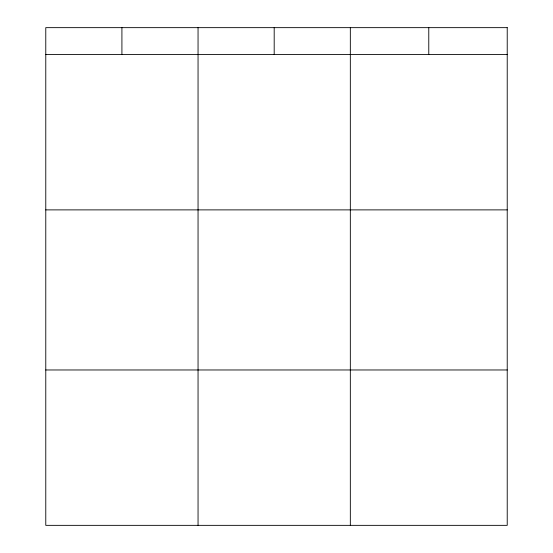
<?xml version="1.0" encoding="UTF-8"?>
<svg xmlns="http://www.w3.org/2000/svg" width="553" height="553" viewBox="0 0 553 553"><rect width="100%" height="100%" fill="white"/><g stroke="black" fill="none" stroke-linecap="round" stroke-linejoin="round"><path stroke-width="0.83" d="M45.775 54.505L507.225 54.505M45.775 209.884L507.225 209.884M45.775 369.971L507.225 369.971M428.775 27.65L428.775 54.505M350.332 27.65L350.332 525.35M274.191 27.65L274.191 54.505M198.05 27.65L198.05 525.35M121.916 27.65L121.916 54.505M507.225 27.65L45.775 27.65L45.775 525.35L507.225 525.35L507.225 27.65"/></g></svg>
